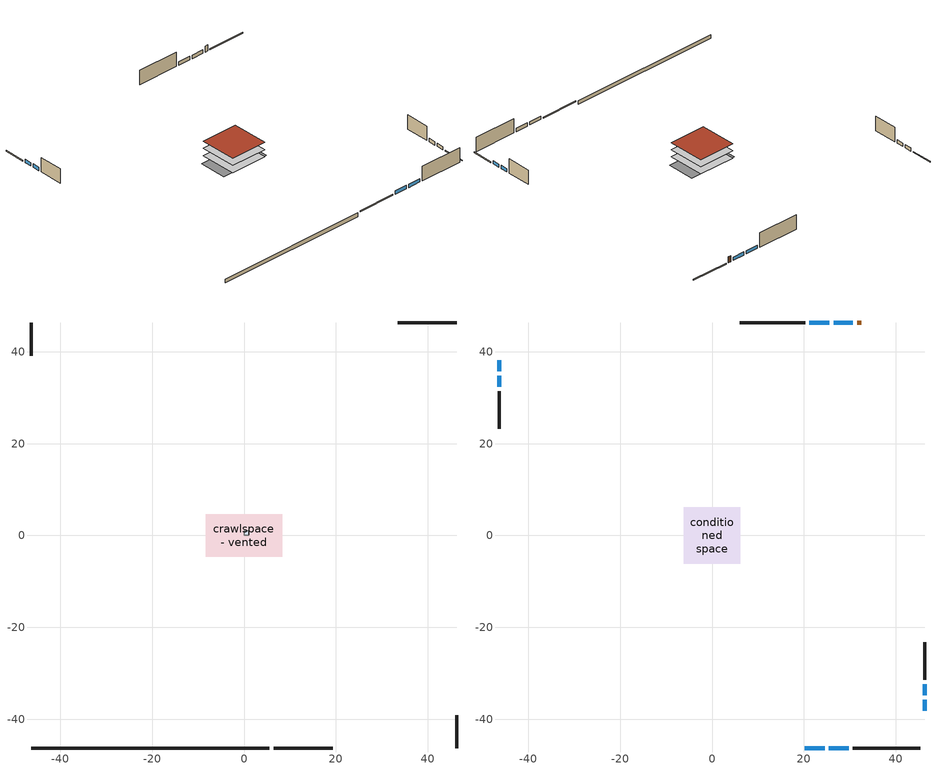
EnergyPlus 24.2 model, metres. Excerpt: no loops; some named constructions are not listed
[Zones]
central ac and furnace airloop ret air zone
 floor adiabatic (AdiabaticConst): 0,0 0,1 1,1 1,0 z0
 wall adiabatic (AdiabaticConst): 0,1 0,0 1,0 1,1 0,1 z0:1
 ceiling adiabatic (AdiabaticConst): 1,0 1,1 0,1 0,0 z1
crawlspace - vented
 floor foundation (Slab1 construction): -8.32,-4.62 -8.32,4.62 8.32,4.62 8.32,-4.62 z-0.91
 wall outside (RimJoist1 construction): 6.43,-46.25 19.26,-46.25 z0.3:0.61
 wall outside (RimJoist2 construction): -46.25,46.25 -46.25,39.12 z0.3:0.61
 wall outside (RimJoist3 construction): 46.25,46.25 33.42,46.25 z0.3:0.61
 wall outside (RimJoist4 construction): 46.25,-46.25 46.25,-39.12 z0.3:0.61
 wall foundation (FoundationWall1 construction): -46.25,-46.25 5.5,-46.25 z-0.91:0.3
conditioned space
 floor to crawlspace - vented (Floor1 construction): -6.2,-6.2 -6.2,6.2 6.2,6.2 6.2,-6.2 z0.3
 floor adiabatic (AdiabaticFloorConstruction): -6.2,-6.2 -6.2,6.2 6.2,6.2 6.2,-6.2 z2.74
 wall outside (AdiabaticWallConstruction 1): 32.49,46.25 31.58,46.25 z0.3:2.34
 wall outside (AdiabaticWallConstruction): 20.19,-46.25 24.51,-46.25 / 25.44,-46.25 29.76,-46.25 / 30.65,46.25 26.47,46.25 z0.3:1.43; -46.25,38.19 -46.25,35.73 / -46.25,34.8 -46.25,32.33 / 46.25,-38.19 46.25,-35.73 / 46.25,-34.8 46.25,-32.33 z0.3:1.4; 25.54,46.25 21.2,46.25 z0.3:1.46
 wall outside (Wall1 construction): 30.68,-46.25 45.32,-46.25 z0.3:5.18
 wall outside (Wall2 construction): -46.25,31.41 -46.25,23.27 z0.3:5.18
 wall outside (Wall3 construction): 20.27,46.25 6.02,46.25 z0.3:5.18
 wall outside (Wall4 construction): 46.25,-31.41 46.25,-23.27 z0.3:5.18
 window (WindowConstruction): 20.19,-46.25 24.51,-46.25 z0.3:1.43
 window (WindowConstruction 1): 25.44,-46.25 29.75,-46.25 z0.3:1.43
 window (WindowConstruction 2): -46.25,38.19 -46.25,35.73 z0.3:1.4
 window (WindowConstruction 3): -46.25,34.8 -46.25,32.33 z0.3:1.4
 window (WindowConstruction 4): 30.65,46.25 26.47,46.25 z0.3:1.43
 window (WindowConstruction 5): 25.54,46.25 21.2,46.25 z0.3:1.46
 window (WindowConstruction 6): 46.25,-38.19 46.25,-35.73 z0.3:1.4
 window (WindowConstruction 7): 46.25,-34.8 46.25,-32.33 z0.3:1.4
 door (Door): 32.49,46.25 31.58,46.25 z0.3:2.34
 ceiling adiabatic (AdiabaticFloorConstruction): 6.2,-6.2 6.2,6.2 -6.2,6.2 -6.2,-6.2 z2.74
 roof outside (Roof1 construction): -6.2,6.2 -6.2,-6.2 6.2,-6.2 6.2,6.2 z5.18
[Material] Roughness=Rough; Thermal Absorptance=0.9
Name | Thickness {m} | Conductivity {W/m-K} | Density {kg/m3} | Specific Heat {J/kg-K} | Solar Absorptance | Visible Absorptance
floor covering | 0.0127 | 0.0433444 | 54.468 | 1339.84 | 0.6 | 0.6
floor stud and cavity | 0.1397 | 0.923637 | 92.3553 | 1139.71 | 0.7 | 0.7
osb sheathing 0.75 in. | 0.01905 | 0.115458 | 512.64 | 1214.23 | 0.7 | 0.7
[Construction]
Floor1 construction Reversed: floor covering, osb sheathing 0.75 in., floor stud and cavity
[EnergyManagementSystem:Program]
natural_vent_program: Set Tin = tin_s; Set Tout = tout_s; Set Wout = out_wt_s; Set Pbar = out_pb_s; Set Phiout = (@RhFnTdbWPb Tout Wout Pbar); Set MaxHR = 0.0115; Set Tnvsp = (htg_sp_s + clg_sp_s) / 2; Set NVavail = natural_vent_s; Set ClgSsnAvail = cool_season; Set Qnv = 0; Set Qwhf = 0; Set whole_house_fan_act = 0; If ((Wout < MaxHR) && (Tin > Tout) && (Tin > Tnvsp) && (ClgSsnAvail > 0)); Set WHF_Flow = 0; Set Adj = (Tin-Tnvsp)/(Tin-Tout); Set Adj = (@Min Adj 1); Set Adj = (@Max Adj 0); If (WHF_Flow > 0); Set Qwhf = WHF_Flow*Adj; Set WHF_W = 0; Set whole_house_fan_act = WHF_W*Adj; ElseIf (NVavail > 0); Set NVArea = 12175.129198080002; Set Cs = 0.00017937135914540493; Set Cw = 8.97707065726015e-05; Set Tdiff = Tin-Tout; Set dT = (@Abs Tdiff); Set Vwind = site_vw_s; Set SGNV = NVArea*Adj*((((Cs*dT)+(Cw*(Vwind^2)))^0.5)/1000); Set MaxNV = 4.165722765312; Set Qnv = (@Min SGNV MaxNV); EndIf; EndIf; Set natural_vent_flow_act = Qnv; Set whole_house_fan_flow_act = Qwhf; Set natural_vent_program_Qnv = Qnv; Set natural_vent_program_Qwhf = Qwhf
total_airflows_program: Set total_infil_flow_rate = 0; Set total_mechvent_flow_rate = 0; Set total_natvent_flow_rate = 0; Set total_whf_flow_rate = 0; Set total_infil_flow_rate = total_infil_flow_rate + (infil_program_Qinf * 1); Set total_mechvent_flow_rate = total_mechvent_flow_rate + (infil_program_Qfan * 1); Set total_natvent_flow_rate = total_natvent_flow_rate + (natural_vent_program_Qnv * 1); Set total_whf_flow_rate = total_whf_flow_rate + (natural_vent_program_Qwhf * 1)
total_loads_program: Set loads_htg_tot = 0; Set loads_clg_tot = 0; If htg_load_cond > 0; Set loads_htg_tot = loads_htg_tot + (htg_load_cond - clg_load_cond) * 1.0; Set loads_htg_tot = loads_htg_tot + (htg_load_duct - clg_load_duct) * 1.0; EndIf; Set loads_htg_tot = (@Max loads_htg_tot 0); If clg_load_cond > 0; Set loads_clg_tot = loads_clg_tot + (clg_load_cond - htg_load_cond) * 1.0; Set loads_clg_tot = loads_clg_tot + (clg_load_duct - htg_load_duct) * 1.0; EndIf; Set loads_clg_tot = (@Max loads_clg_tot 0)
unmet_hours_program: Set htg_unmet_hours = 0; Set clg_unmet_hours = 0; Set unit_htg_unmet_hours = 0; If ((DayOfYear >= 1) && (DayOfYear <= 365)); Set unit_htg_unmet_hours = unit_htg_unmet_hours + conditioned_space_htg_unmet_s; If unit_htg_unmet_hours > htg_unmet_hours; Set htg_unmet_hours = unit_htg_unmet_hours; EndIf; EndIf; Set unit_clg_unmet_hours = 0; If ((DayOfYear >= 1) && (DayOfYear <= 365)); Set unit_clg_unmet_hours = unit_clg_unmet_hours + conditioned_space_clg_unmet_s; If unit_clg_unmet_hours > clg_unmet_hours; Set clg_unmet_hours = unit_clg_unmet_hours; EndIf; EndIf
water_heater_Control: Set water_heater_HPWHSchedOverride = water_heater_T_set; If (water_heater_amb_temp<5.56) || (water_heater_amb_temp>48.89); Set water_heater_UESchedOverride = water_heater_T_set; Set water_heater_LESchedOverride = water_heater_T_set; Else; Set water_heater_UESchedOverride = water_heater_T_set - 9.0; Set water_heater_LESchedOverride = 0; EndIf
water_heater_hpwh_EC_adj: If WarmupFlag == 0; Set dhw_e_cons = water_heater_tank_energy + water_heater_tank_on_cycle_parasitic + water_heater_tank_off_cycle_parasitic + water_heater_coil_energy + water_heater_fan_energy; Set water_heater_hpwh_ec_adj_act = 0.0 * dhw_e_cons / 1; EndIf
water_heater_InletAir: Set water_heater_Tamb_act = water_heater_amb_temp; Set water_heater_RHamb_act = 0; Set water_heater_RHamb_act = water_heater_RHamb_act + (water_heater_amb_rh / 100) / 1; Set water_heater_sens_act = (0 - water_heater_sens_cool - (water_heater_tl + water_heater_fan_pwr)) / 1; Set water_heater_lat_act = (0 - water_heater_lat_cool) / 1
[EnergyManagementSystem:Subroutine]
central_ac_and_furnace_airloop_0_duct_subroutine: Set AH_MFR = central_ac_and_furnace_airloop_AH_MFR / 1; If AH_MFR > 0; Set AH_Tout = central_ac_and_furnace_airloop_AH_Tout; Set AH_Wout = central_ac_and_furnace_airloop_AH_Wout; Set RA_T = central_ac_and_furnace_airloop_RA_T; Set RA_W = central_ac_and_furnace_airloop_Ra_W; Set Fan_RTF = central_ac_and_furnace_airloop_Fan_RTF; Set DZ_T = central_ac_and_furnace_airloop_0_DZ_T; Set DZ_W = central_ac_and_furnace_airloop_0_DZ_W; Set AH_VFR = central_ac_and_furnace_airloop_AH_VFR / 1; Set h_SA = (@HFnTdbW AH_Tout AH_Wout); Set h_RA = (@HFnTdbW RA_T RA_W); Set h_fg = (@HfgAirFnWTdb AH_Wout AH_Tout); Set h_DZ = (@HFnTdbW DZ_T DZ_W); Set air_cp = 1006.0; Set f_sup = 0.20000000000000004; Set f_ret = 0.1; Set sup_lk_mfr = f_sup * AH_MFR; Set ret_lk_mfr = f_ret * AH_MFR; Set SupTotLkToCond = sup_lk_mfr*(h_RA - h_SA); Set SupLatLkToCond = sup_lk_mfr*h_fg*(RA_W-AH_Wout); Set SupSensLkToCond = SupTotLkToCond-SupLatLkToCond; Set supply_ua = 207.982; Set eTm = 0-((Fan_RTF/(AH_MFR*air_cp))*supply_ua); Set t_sup = DZ_T+((AH_Tout-DZ_T)*(@Exp eTm)); Set SupCondToCond = AH_MFR*air_cp*(t_sup-AH_Tout); Set SupCondToDZ = 0-SupCondToCond; Set return_ua = 77.031; Set eTm = 0-((Fan_RTF/(AH_MFR*air_cp))*return_ua); Set t_ret = DZ_T+((RA_T-DZ_T)*(@Exp eTm)); Set RetCondToRP = AH_MFR*air_cp*(t_ret-RA_T); Set RetCondToDZ = 0-RetCondToRP; Set RetLatLkToRP = 0; Set RetSensLkToRP = ret_lk_mfr*air_cp*(DZ_T-RA_T); Set SupTotLkToDZ = sup_lk_mfr*(h_SA-h_DZ); Set SupLatLkToDZ = sup_lk_mfr*h_fg*(AH_Wout-DZ_W); Set SupSensLkToDZ = SupTotLkToDZ-SupLatLkToDZ; Set FracOutsideToCond = 1.0; Set FracOutsideToDZ = 0.0; Set FracCondToOutside = 0.0; Set FracDZToOutside = 1.0; Set FracDZToCond = 0.0; Set FracCondToDZ = 0.0; Set lk_imbal_vfr = @ABS(f_sup - f_ret) * AH_VFR; Set ImbalLkCondToDZ = lk_imbal_vfr * FracCondToDZ; Set ImbalLkDZToCond = lk_imbal_vfr * FracDZToCond; Set ImbalLkOutsideToCond = lk_imbal_vfr * FracOutsideToCond; Set ImbalLkOutsideToDZ = lk_imbal_vfr * FracOutsideToDZ; Set ImbalLkCondToOutside = lk_imbal_vfr * FracCondToOutside; Set ImbalLkDZToOutside = lk_imbal_vfr * FracDZToOutside; Else; Set SupLatLkToCond = 0; Set SupSensLkToCond = 0; Set SupCondToCond = 0; Set RetCondToRP = 0; Set RetLatLkToRP = 0; Set RetSensLkToRP = 0; Set RetCondToDZ = 0; Set SupCondToDZ = 0; Set SupLatLkToDZ = 0; Set SupSensLkToDZ = 0; Set ImbalLkCondToDZ = 0; Set ImbalLkDZToCond = 0; Set ImbalLkOutsideToCond = 0; Set ImbalLkOutsideToDZ = 0; Set ImbalLkCondToOutside = 0; Set ImbalLkDZToOutside = 0; EndIf; Set central_ac_and_furnace_airloop_0_SupLatLkToCond = SupLatLkToCond; Set central_ac_and_furnace_airloop_0_SupSensLkToCond = SupSensLkToCond; Set central_ac_and_furnace_airloop_0_SupCondToLv = SupCondToCond; Set central_ac_and_furnace_airloop_0_RetCondToRP = RetCondToRP; Set central_ac_and_furnace_airloop_0_RetLatLkToRP = RetLatLkToRP; Set central_ac_and_furnace_airloop_0_RetSensLkToRP = RetSensLkToRP; Set central_ac_and_furnace_airloop_0_RetCondToDZ = RetCondToDZ; Set central_ac_and_furnace_airloop_0_SupCondToDZ = SupCondToDZ; Set central_ac_and_furnace_airloop_0_SupLatLkToDZ = SupLatLkToDZ; Set central_ac_and_furnace_airloop_0_SupSensLkToDZ = SupSensLkToDZ; Set central_ac_and_furnace_airloop_0_ZoneMixCondToDZ = ImbalLkCondToDZ; Set central_ac_and_furnace_airloop_0_ZoneMixDZToCond = ImbalLkDZToCond; Set central_ac_and_furnace_airloop_0_DuctImbalLkSupFanEquivCond = ImbalLkCondToOutside; Set central_ac_and_furnace_airloop_0_DuctImbalLkExhFanEquivCond = ImbalLkOutsideToCond; Set central_ac_and_furnace_airloop_0_DuctImbalLkSupFanEquivDZ = ImbalLkDZToOutside; Set central_ac_and_furnace_airloop_0_DuctImbalLkExhFanEquivDZ = ImbalLkOutsideToDZ
[EnergyManagementSystem:ProgramCallingManager]
central_ac_and_furnace_airloop_0_duct_program_calling_manager: EndOfSystemTimestepAfterHVACReporting; central_ac_and_furnace_airloop_0_duct_program
central_ac_and_furnace_supply_fan_disaggregate_program_calling_manager: EndOfSystemTimestepBeforeHVACReporting; central_ac_and_furnace_supply_fan_disaggregate_program
central_ac_and_furnace_supply_fan_disaggregate_program_calling_manager 1: EndOfSystemTimestepBeforeHVACReporting; central_ac_and_furnace_supply_fan_disaggregate_program_1
component_loads_program_calling_manager: EndOfZoneTimestepAfterZoneReporting; component_loads_program
crawlspace_vented_1_duct_leakage_imbalance_infil_program_calling_manager: BeginZoneTimestepAfterInitHeatBalance; crawlspace_vented_1_duct_leakage_imbalance_infil_program
fridge_schedule_program_calling_manager: BeginZoneTimestepAfterInitHeatBalance; fridge_schedule_program
infil_program_calling_manager: BeginZoneTimestepAfterInitHeatBalance; infil_program
natural_vent_program_calling_manager: BeginZoneTimestepAfterInitHeatBalance; natural_vent_program
total_airflows_program_calling_manager: EndOfZoneTimestepAfterZoneReporting; total_airflows_program
total_loads_program_calling_manager: EndOfZoneTimestepAfterZoneReporting; total_loads_program
unmet_hours_program_calling_manager: EndOfZoneTimestepBeforeZoneReporting; unmet_hours_program
water_heater_hpwh_EC_adj_ProgramManager: EndOfSystemTimestepBeforeHVACReporting; water_heater_hpwh_EC_adj
water_heater_ProgramManager: InsideHVACSystemIterationLoop; water_heater_Control; water_heater_InletAir
[EnergyManagementSystem:OutputVariable]
Name | EMS Variable | Type of Data in Variable | Update Frequency | EMS Program or Subroutine | Units
central ac and furnace supply fan disaggregate clg | central_ac_and_furnace_supply_fan_clg | Summed | SystemTimestep | central_ac_and_furnace_supply_fan_disaggregate_program | J
central ac and furnace supply fan disaggregate htg primary | central_ac_and_furnace_supply_fan_primary_htg | Summed | SystemTimestep | central_ac_and_furnace_supply_fan_disaggregate_program_1 | J
loads_htg_tot_peakload_outvar; loads_htg_tot_annual_outvar; loads_htg_tot_timeseries_outvar | loads_htg_tot | Summed | ZoneTimestep | total_loads_program | J
loads_clg_tot_peakload_outvar; loads_clg_tot_annual_outvar; loads_clg_tot_timeseries_outvar | loads_clg_tot | Summed | ZoneTimestep | total_loads_program | J
htg_unmet_hours_annual_outvar; htg_unmet_hours_timeseries_outvar | htg_unmet_hours | Summed | ZoneTimestep | unmet_hours_program | hr
clg_unmet_hours_annual_outvar; clg_unmet_hours_timeseries_outvar | clg_unmet_hours | Summed | ZoneTimestep | unmet_hours_program | hr
loads_htg_roofs_annual_outvar; loads_htg_roofs_timeseries_outvar | loads_htg_roofs | Summed | ZoneTimestep | component_loads_program | J
loads_htg_ceilings_annual_outvar; loads_htg_ceilings_timeseries_outvar | loads_htg_ceilings | Summed | ZoneTimestep | component_loads_program | J
loads_htg_walls_annual_outvar; loads_htg_walls_timeseries_outvar | loads_htg_walls | Summed | ZoneTimestep | component_loads_program | J
loads_htg_rim_joists_annual_outvar; loads_htg_rim_joists_timeseries_outvar | loads_htg_rim_joists | Summed | ZoneTimestep | component_loads_program | J
loads_htg_foundation_walls_annual_outvar; loads_htg_foundation_walls_timeseries_outvar | loads_htg_foundation_walls | Summed | ZoneTimestep | component_loads_program | J
loads_htg_doors_annual_outvar; loads_htg_doors_timeseries_outvar | loads_htg_doors | Summed | ZoneTimestep | component_loads_program | J
loads_htg_windows_conduction_annual_outvar; loads_htg_windows_conduction_timeseries_outvar | loads_htg_windows_conduction | Summed | ZoneTimestep | component_loads_program | J
loads_htg_windows_solar_annual_outvar; loads_htg_windows_solar_timeseries_outvar | loads_htg_windows_solar | Summed | ZoneTimestep | component_loads_program | J
loads_htg_skylights_conduction_annual_outvar; loads_htg_skylights_conduction_timeseries_outvar | loads_htg_skylights_conduction | Summed | ZoneTimestep | component_loads_program | J
loads_htg_skylights_solar_annual_outvar; loads_htg_skylights_solar_timeseries_outvar | loads_htg_skylights_solar | Summed | ZoneTimestep | component_loads_program | J
loads_htg_floors_annual_outvar; loads_htg_floors_timeseries_outvar | loads_htg_floors | Summed | ZoneTimestep | component_loads_program | J
loads_htg_slabs_annual_outvar; loads_htg_slabs_timeseries_outvar | loads_htg_slabs | Summed | ZoneTimestep | component_loads_program | J
loads_htg_internal_mass_annual_outvar; loads_htg_internal_mass_timeseries_outvar | loads_htg_internal_mass | Summed | ZoneTimestep | component_loads_program | J
loads_htg_infil_annual_outvar; loads_htg_infil_timeseries_outvar | loads_htg_infil | Summed | ZoneTimestep | component_loads_program | J
loads_htg_natvent_annual_outvar; loads_htg_natvent_timeseries_outvar | loads_htg_natvent | Summed | ZoneTimestep | component_loads_program | J
loads_htg_mechvent_annual_outvar; loads_htg_mechvent_timeseries_outvar | loads_htg_mechvent | Summed | ZoneTimestep | component_loads_program | J
loads_htg_whf_annual_outvar; loads_htg_whf_timeseries_outvar | loads_htg_whf | Summed | ZoneTimestep | component_loads_program | J
loads_htg_ducts_annual_outvar; loads_htg_ducts_timeseries_outvar | loads_htg_ducts | Summed | ZoneTimestep | component_loads_program | J
loads_htg_intgains_annual_outvar; loads_htg_intgains_timeseries_outvar | loads_htg_intgains | Summed | ZoneTimestep | component_loads_program | J
loads_htg_lighting_annual_outvar; loads_htg_lighting_timeseries_outvar | loads_htg_lighting | Summed | ZoneTimestep | component_loads_program | J
loads_clg_roofs_annual_outvar; loads_clg_roofs_timeseries_outvar | loads_clg_roofs | Summed | ZoneTimestep | component_loads_program | J
loads_clg_ceilings_annual_outvar; loads_clg_ceilings_timeseries_outvar | loads_clg_ceilings | Summed | ZoneTimestep | component_loads_program | J
loads_clg_walls_annual_outvar; loads_clg_walls_timeseries_outvar | loads_clg_walls | Summed | ZoneTimestep | component_loads_program | J
loads_clg_rim_joists_annual_outvar; loads_clg_rim_joists_timeseries_outvar | loads_clg_rim_joists | Summed | ZoneTimestep | component_loads_program | J
loads_clg_foundation_walls_annual_outvar; loads_clg_foundation_walls_timeseries_outvar | loads_clg_foundation_walls | Summed | ZoneTimestep | component_loads_program | J
loads_clg_doors_annual_outvar; loads_clg_doors_timeseries_outvar | loads_clg_doors | Summed | ZoneTimestep | component_loads_program | J
loads_clg_windows_conduction_annual_outvar; loads_clg_windows_conduction_timeseries_outvar | loads_clg_windows_conduction | Summed | ZoneTimestep | component_loads_program | J
loads_clg_windows_solar_annual_outvar; loads_clg_windows_solar_timeseries_outvar | loads_clg_windows_solar | Summed | ZoneTimestep | component_loads_program | J
loads_clg_skylights_conduction_annual_outvar; loads_clg_skylights_conduction_timeseries_outvar | loads_clg_skylights_conduction | Summed | ZoneTimestep | component_loads_program | J
loads_clg_skylights_solar_annual_outvar; loads_clg_skylights_solar_timeseries_outvar | loads_clg_skylights_solar | Summed | ZoneTimestep | component_loads_program | J
loads_clg_floors_annual_outvar; loads_clg_floors_timeseries_outvar | loads_clg_floors | Summed | ZoneTimestep | component_loads_program | J
loads_clg_slabs_annual_outvar; loads_clg_slabs_timeseries_outvar | loads_clg_slabs | Summed | ZoneTimestep | component_loads_program | J
loads_clg_internal_mass_annual_outvar; loads_clg_internal_mass_timeseries_outvar | loads_clg_internal_mass | Summed | ZoneTimestep | component_loads_program | J
loads_clg_infil_annual_outvar; loads_clg_infil_timeseries_outvar | loads_clg_infil | Summed | ZoneTimestep | component_loads_program | J
loads_clg_natvent_annual_outvar; loads_clg_natvent_timeseries_outvar | loads_clg_natvent | Summed | ZoneTimestep | component_loads_program | J
loads_clg_mechvent_annual_outvar; loads_clg_mechvent_timeseries_outvar | loads_clg_mechvent | Summed | ZoneTimestep | component_loads_program | J
loads_clg_whf_annual_outvar; loads_clg_whf_timeseries_outvar | loads_clg_whf | Summed | ZoneTimestep | component_loads_program | J
loads_clg_ducts_annual_outvar; loads_clg_ducts_timeseries_outvar | loads_clg_ducts | Summed | ZoneTimestep | component_loads_program | J
loads_clg_intgains_annual_outvar; loads_clg_intgains_timeseries_outvar | loads_clg_intgains | Summed | ZoneTimestep | component_loads_program | J
loads_clg_lighting_annual_outvar; loads_clg_lighting_timeseries_outvar | loads_clg_lighting | Summed | ZoneTimestep | component_loads_program | J
total_infil_flow_rate_timeseries_outvar | total_infil_flow_rate | Averaged | ZoneTimestep | total_airflows_program | m^3/s
total_mechvent_flow_rate_timeseries_outvar | total_mechvent_flow_rate | Averaged | ZoneTimestep | total_airflows_program | m^3/s
total_natvent_flow_rate_timeseries_outvar | total_natvent_flow_rate | Averaged | ZoneTimestep | total_airflows_program | m^3/s
total_whf_flow_rate_timeseries_outvar | total_whf_flow_rate | Averaged | ZoneTimestep | total_airflows_program | m^3/s
[Schedule:Day:Interval]
cooling season schedule day; cooling season schedule day 2; cooling season schedule default day; natural vent schedule default day: No, 24:00, 0
cooling season schedule day 1; natural vent schedule day: No, 24:00, 1
exterior lighting schedule day 10: No, 01:00, 0.552381, 03:00, 0.510952, 05:00, 0.483333, 06:00, 0.538571, 07:00, 0.607619, 08:00, 0.56619, 09:00, 0.428095, 10:00, 0.345238, 12:00, 0.331429, 13:00, 0.345238, 14:00, 0.386667, 15:00, 0.414286, 16:00, 0.483333, 17:00, 0.607619, 18:00, 0.773333, 19:00, 0.88381, 20:00, 0.939048, 21:00, 0.966667, 22:00, 0.897619, 23:00, 0.773333, 24:00, 0.649048
exterior lighting schedule day 11: No, 01:00, 0.571429, 03:00, 0.528571, 05:00, 0.5, 06:00, 0.557143, 07:00, 0.628571, 08:00, 0.585714, 09:00, 0.442857, 10:00, 0.357143, 12:00, 0.342857, 13:00, 0.357143, 14:00, 0.4, 15:00, 0.428571, 16:00, 0.5, 17:00, 0.628571, 18:00, 0.8, 19:00, 0.914286, 20:00, 0.971429, 21:00, 1, 22:00, 0.928571, 23:00, 0.8, 24:00, 0.671429
[Schedule:Week:Daily]
cooling season schedule Week Rule - Jan1-May26: cooling season schedule day, cooling season schedule day, cooling season schedule day, cooling season schedule day, cooling season schedule day, cooling season schedule day, cooling season schedule day, cooling season schedule default day, cooling season schedule default day, cooling season schedule default day, cooling season schedule default day, cooling season schedule default day
cooling season schedule Week Rule - May27-Jun2: cooling season schedule day, cooling season schedule day, cooling season schedule day, cooling season schedule day, cooling season schedule day, cooling season schedule day 1, cooling season schedule day 1, cooling season schedule default day, cooling season schedule default day, cooling season schedule default day, cooling season schedule default day, cooling season schedule default day
cooling season schedule Week Rule - Jun3-Sep29: cooling season schedule day 1, cooling season schedule day 1, cooling season schedule day 1, cooling season schedule day 1, cooling season schedule day 1, cooling season schedule day 1, cooling season schedule day 1, cooling season schedule default day, cooling season schedule default day, cooling season schedule default day, cooling season schedule default day, cooling season schedule default day
cooling season schedule Week Rule - Sep30-Oct6: cooling season schedule day 1, cooling season schedule day 2, cooling season schedule day 2, cooling season schedule day 2, cooling season schedule day 2, cooling season schedule day 2, cooling season schedule day 2, cooling season schedule default day, cooling season schedule default day, cooling season schedule default day, cooling season schedule default day, cooling season schedule default day
cooling season schedule Week Rule - Oct7-Dec31: cooling season schedule day 2, cooling season schedule day 2, cooling season schedule day 2, cooling season schedule day 2, cooling season schedule day 2, cooling season schedule day 2, cooling season schedule day 2, cooling season schedule default day, cooling season schedule default day, cooling season schedule default day, cooling season schedule default day, cooling season schedule default day
natural vent schedule Week Rule - Jan1-Jan6: natural vent schedule day, natural vent schedule day, natural vent schedule default day, natural vent schedule day, natural vent schedule default day, natural vent schedule day, natural vent schedule default day, natural vent schedule default day, natural vent schedule default day, natural vent schedule default day, natural vent schedule default day, natural vent schedule default day
natural vent schedule Week Rule - Jan7-Dec31: natural vent schedule default day, natural vent schedule day, natural vent schedule default day, natural vent schedule day, natural vent schedule default day, natural vent schedule day, natural vent schedule default day, natural vent schedule default day, natural vent schedule default day, natural vent schedule default day, natural vent schedule default day, natural vent schedule default day
[Schedule:Year]
cooling season schedule: cooling season schedule Week Rule - Jan1-May26, 1, 1, 5, 26, cooling season schedule Week Rule - May27-Jun2, 5, 27, 6, 2, cooling season schedule Week Rule - Jun3-Sep29, 6, 3, 9, 29, cooling season schedule Week Rule - Sep30-Oct6, 9, 30, 10, 6, cooling season schedule Week Rule - Oct7-Dec31, 10, 7, 12, 31
natural vent schedule: natural vent schedule Week Rule - Jan1-Jan6, 1, 1, 1, 6, natural vent schedule Week Rule - Jan7-Dec31, 1, 7, 12, 31
[Schedule:File]
hot_water_dishwasher: File=in.schedules.csv; Column Number=6; Rows to Skip at Top=1; Number of Hours of Data=8760; Column Separator=Comma; Interpolate to Timestep=Yes; Minutes per Item=15; Adjust Schedule for Daylight Savings=Yes
